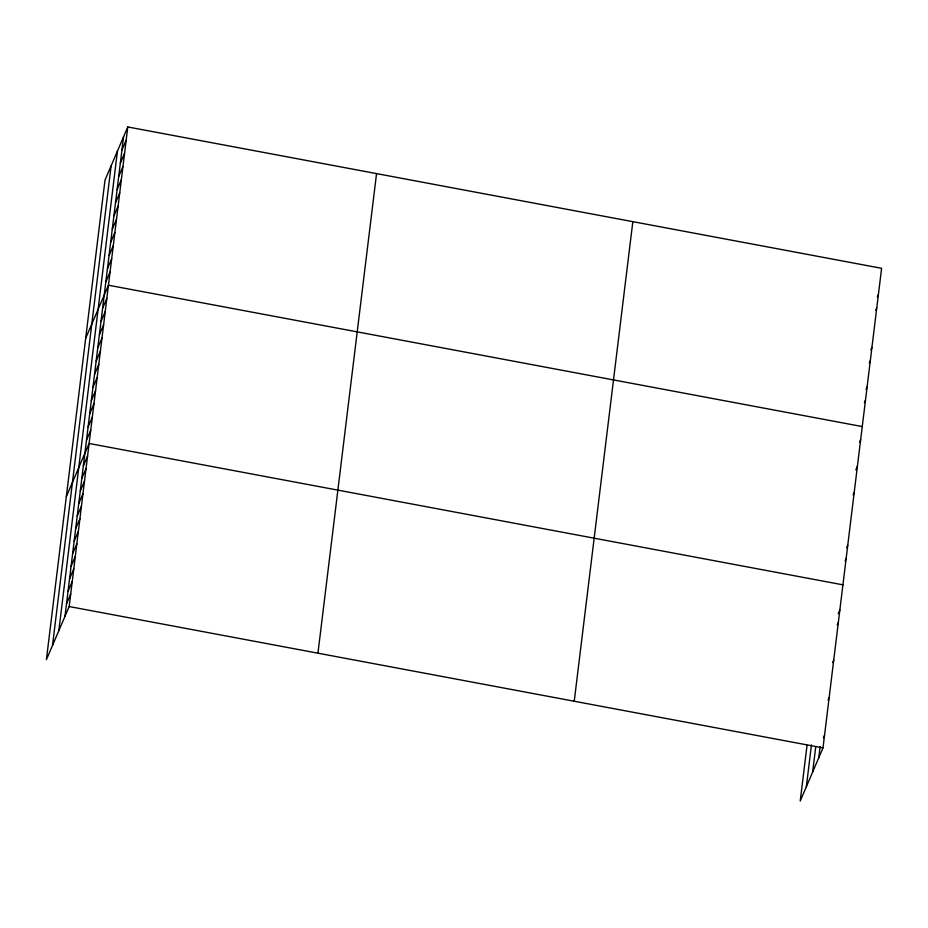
<?xml version="1.0" encoding="UTF-8"?>
<svg xmlns="http://www.w3.org/2000/svg" width="928" height="928" viewBox="0 0 928 928"><rect width="100%" height="100%" fill="white"/><g stroke="black" fill="none" stroke-linecap="round" stroke-linejoin="round"><path stroke-width="1.39" d="M52.525 645.401L111.128 165.822M58.835 630.68L117.438 151.102M64.96 616.401L123.552 136.822M127.786 126.962L105.003 180.113L46.4 659.692L69.182 606.541L127.786 126.962L881.6 268.308L822.997 747.887L800.214 801.038L807.035 745.288M317.944 653.184L376.548 173.606M574.235 701.243L632.838 221.664M806.339 786.747L811.455 744.94M812.65 772.038L815.712 746.947M818.774 757.747L820.132 746.599M121.951 150.011L126.173 140.151M120.338 163.2L124.561 153.34M118.726 176.39L122.948 166.53M117.114 189.567L121.336 179.719M115.501 202.756L119.724 192.908M113.889 215.946L118.111 206.097M112.276 229.135L116.499 219.275M110.664 242.324L114.886 232.464M109.052 255.513L113.274 245.653M107.439 268.702L111.662 258.842M105.827 281.892L110.061 272.032M85.666 338.372L108.448 285.221L862.263 426.567M102.602 308.27L106.836 298.41M100.99 321.459L105.224 311.599M99.389 334.648L103.611 324.788M97.776 347.838L101.999 337.978M96.164 361.027L100.386 351.167M94.552 374.204L98.774 364.356M92.939 387.394L97.162 377.545M91.327 400.583L95.549 390.734M89.714 413.772L93.937 403.912M88.102 426.961L92.324 417.101M86.49 440.15L90.712 430.29M66.329 496.631L89.1 443.48L842.926 584.837M83.346 465.879L87.568 456.031M81.815 478.43L86.037 468.57M80.284 490.97L84.506 481.11M78.752 503.51L82.975 493.65M77.221 516.049L81.444 506.201M75.678 528.6L79.912 518.74M74.147 541.14L78.381 531.28M72.616 553.68L76.838 543.82M71.085 566.231L75.307 556.371M69.554 578.77L73.776 568.91M68.022 591.31L72.245 581.45M66.491 603.85L70.714 594.001M877.32 297.157L878.375 294.686M875.707 310.346L876.763 307.876M870.87 349.902L871.926 347.443M869.258 363.092L870.325 360.632M866.044 389.47L867.1 387.011M864.432 402.659L865.488 400.2M859.595 442.227L860.65 439.756M855.836 469.835L857.426 466.134M853.145 494.984L854.201 492.513M846.696 547.729L847.763 545.27M845.095 560.918L846.15 558.459M838.274 613.617L839.852 609.916M837.265 624.927L838.32 622.456M832.671 662.557L833.727 660.086M828.078 700.188L829.133 697.717M823.472 737.806L824.528 735.347M69.182 606.541L822.997 747.887"/></g></svg>
